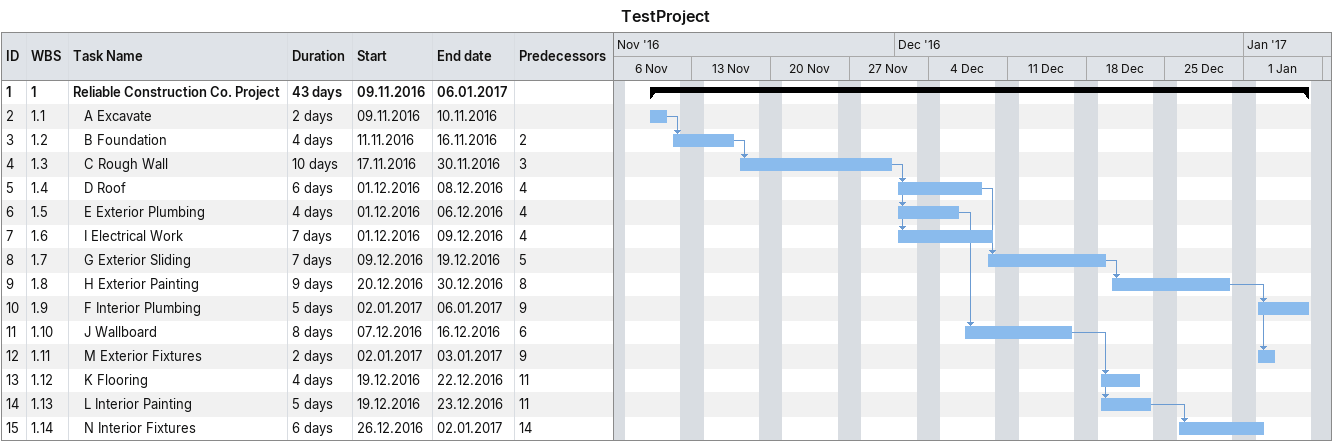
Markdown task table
TestProject

| ID | WBS | Task | Duration | Start | Finish | Predecessors |
|---|---|---|---|---|---|---|
| 1 | 1 | **Reliable Construction Co. Project** | 43d | 2016-11-09 | 2017-01-06 |  |
| 2 | 1.1 | A Excavate | 2d | 2016-11-09 | 2016-11-10 |  |
| 3 | 1.2 | B Foundation | 4d | 2016-11-11 | 2016-11-16 | 2 |
| 4 | 1.3 | C Rough Wall | 10d | 2016-11-17 | 2016-11-30 | 3 |
| 5 | 1.4 | D Roof | 6d | 2016-12-01 | 2016-12-08 | 4 |
| 6 | 1.5 | E Exterior Plumbing | 4d | 2016-12-01 | 2016-12-06 | 4 |
| 7 | 1.6 | I Electrical Work | 7d | 2016-12-01 | 2016-12-09 | 4 |
| 8 | 1.7 | G Exterior Sliding | 7d | 2016-12-09 | 2016-12-19 | 5 |
| 9 | 1.8 | H Exterior Painting | 9d | 2016-12-20 | 2016-12-30 | 8 |
| 10 | 1.9 | F Interior Plumbing | 5d | 2017-01-02 | 2017-01-06 | 9 |
| 11 | 1.10 | J Wallboard | 8d | 2016-12-07 | 2016-12-16 | 6 |
| 12 | 1.11 | M Exterior Fixtures | 2d | 2017-01-02 | 2017-01-03 | 9 |
| 13 | 1.12 | K Flooring | 4d | 2016-12-19 | 2016-12-22 | 11 |
| 14 | 1.13 | L Interior Painting | 5d | 2016-12-19 | 2016-12-23 | 11 |
| 15 | 1.14 | N Interior Fixtures | 6d | 2016-12-26 | 2017-01-02 | 14 |
